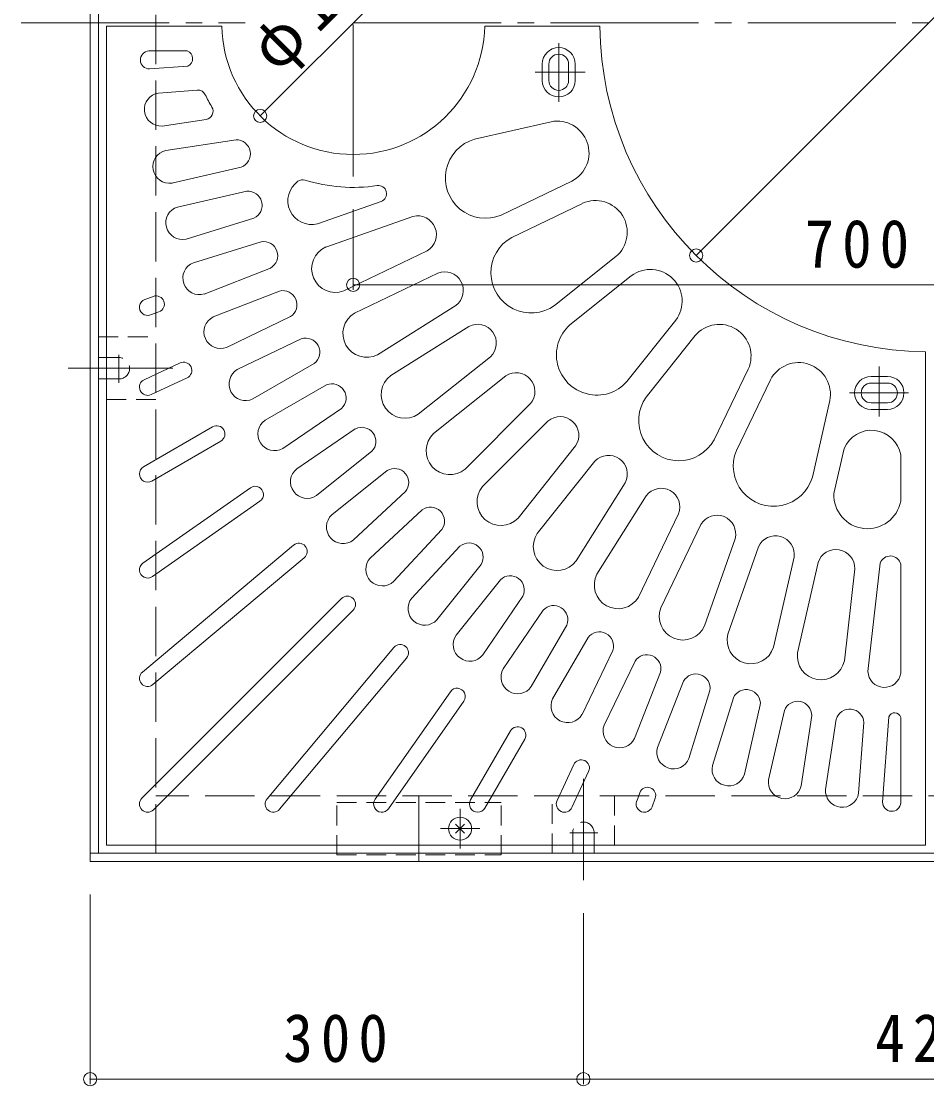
# Model space of a CAD drawing. Units: millimetres at full size, sheet at 1:10; details may follow other scales. Extents: x -1665 to 1823, y -1367 to 1080.
# Drawn here: x -1592 to -1042, y -108 to 540 of the extents above; entities that cross this region are included whole.
import ezdxf

# ---------------------------------------------------------------- set-up
doc = ezdxf.new("R2010")
doc.units = ezdxf.units.MM
doc.header["$LTSCALE"] = 10
doc.header["$PDMODE"] = 32
doc.header["$PDSIZE"] = 8
for name, pattern in [('CHAIN1', [8, 5, -1, 1, -1]), ('CHAIN2', [12, 9, -1, 1, -1]), ('DASHED1', [1.8, 1.2, -0.6]), ('DASHED3', [4, 3, -1])]:
    doc.linetypes.add(name, pattern=pattern)
for name, color, linetype, lineweight in [('0-0_通り芯', 3, 'Continuous', 9), ('0-1_躯体', 2, 'Continuous', 9), ('0-4_その他', 6, 'Continuous', 9)]:
    doc.layers.add(name, color=color, linetype=linetype, lineweight=lineweight)
doc.styles.add('ＭＳ ゴシック', font='')
doc.styles.get('ＭＳ ゴシック').set_extended_font_data('MS Gothic')

msp = doc.modelspace()

# ---------------------------------------------------------------- linework, layer by layer
at = {"layer": '0-0_通り芯', "linetype": 'CHAIN1'}
for p, q in [((-1390.57, 487.9), (-1390.57, 538.79)), ((-1265.57, 490.71), (-1265.57, 526.46)), ((-1279.84, 508.79), (-1249.56, 508.79)), ((-1390.57, 445.45), (-1390.57, 487.9)), ((-1070.57, 299.52), (-1070.57, 329.81)), ((-1088.66, 313.79), (-1052.91, 313.79))]:
    msp.add_line(p, q, dxfattribs=at)
at = {"layer": '0-0_通り芯'}
for p, q in [((-1540.57, 536.79), (-1470.54, 536.79)), ((-1540.57, 38.79), (-1540.57, 536.79)), ((-1310.59, 536.79), (-1240.56, 536.79)), ((-1514.84, 521.79), (-1491.5, 521.79)), ((-1514.43, 510.8), (-1491.16, 512.55)), ((-1275.57, 503.79), (-1275.57, 513.79)), ((-1271.57, 503.79), (-1271.57, 513.79)), ((-1259.57, 503.79), (-1259.57, 513.79)), ((-1255.57, 503.79), (-1255.57, 513.79)), ((-1509.04, 496.17), (-1485.41, 497.94)), ((-1506.78, 476.11), (-1480.05, 480.14)), ((-1316.75, 468.07), (-1270.23, 478.68)), ((-1504.54, 461.28), (-1461.85, 467.71)), ((-1500.79, 441.44), (-1458.7, 451.05)), ((-1300.6, 421.89), (-1257.6, 442.6)), ((-1497.45, 426.82), (-1455.36, 436.43)), ((-1412.25, 416.68), (-1373.65, 430.19)), ((-1294.09, 408.38), (-1251.1, 429.08)), ((-1407.29, 402.52), (-1354.23, 421.09)), ((-1492.22, 407.32), (-1450.97, 420.05)), ((-1487.8, 392.99), (-1446.55, 405.72)), ((-1396.24, 375.84), (-1345.59, 400.23)), ((-1268.07, 366.96), (-1230.75, 396.72)), ((-1481.13, 373.94), (-1440.94, 389.71)), ((-1389.73, 362.32), (-1339.08, 386.71)), ((-1258.71, 355.24), (-1221.41, 384.99)), ((-1475.66, 359.97), (-1435.46, 375.75)), ((-1517.28, 370.61), (-1512.12, 372.48)), ((-1513.86, 361.21), (-1508.7, 363.09)), ((-1375.76, 337.04), (-1328.16, 366.95)), ((-1467.58, 341.48), (-1428.68, 360.21)), ((-1224.13, 320.65), (-1194.37, 357.96)), ((-1367.78, 324.34), (-1320.18, 354.24)), ((-1461.07, 327.96), (-1422.17, 346.69)), ((-1212.4, 311.29), (-1182.64, 348.61)), ((-1042.57, 38.79), (-1042.57, 338.8)), ((-1517.68, 321.83), (-1495.84, 332.02)), ((-1451.64, 310.12), (-1414.25, 331.7)), ((-1351.06, 300.78), (-1307.11, 335.83)), ((-1341.71, 289.05), (-1297.76, 324.1)), ((-1170.98, 285.28), (-1150.28, 328.26)), ((-1075.57, 323.79), (-1065.57, 323.79)), ((-1513.45, 312.77), (-1491.61, 322.95)), ((-1444.14, 297.12), (-1406.75, 318.71)), ((-1157.47, 278.76), (-1136.76, 321.76)), ((-1075.57, 319.79), (-1065.57, 319.79)), ((-1433.4, 280.03), (-1397.72, 304.36)), ((-1322.46, 267.51), (-1282.71, 307.26)), ((-1111.3, 262.61), (-1100.68, 309.13)), ((-1075.57, 307.79), (-1065.57, 307.79)), ((-1075.57, 303.79), (-1065.57, 303.79)), ((-1518.07, 268.88), (-1476.08, 293.12)), ((-1424.95, 267.64), (-1389.28, 291.96)), ((-1311.85, 256.91), (-1272.1, 296.66)), ((-1513.07, 260.22), (-1471.08, 284.46)), ((-1290.31, 237.66), (-1255.26, 281.61)), ((-1098.21, 252.55), (-1091.96, 279.92)), ((-1412.96, 251.4), (-1379.2, 278.32)), ((-1278.59, 228.3), (-1243.54, 272.25)), ((-1057.57, 247.96), (-1057.57, 276.04)), ((-1403.61, 239.67), (-1369.85, 266.59)), ((-1255.03, 211.59), (-1225.12, 259.18)), ((-1518.43, 210.29), (-1453.01, 256.1)), ((-1390.44, 224.37), (-1358.79, 253.74)), ((-1512.7, 202.1), (-1447.28, 247.91)), ((-1242.33, 203.61), (-1212.42, 251.2)), ((-1380.24, 213.38), (-1348.59, 242.74)), ((-1217.04, 189.63), (-1192.65, 240.28)), ((-1203.53, 183.12), (-1179.14, 233.77)), ((-1365.96, 199.11), (-1336.6, 230.75)), ((-1518.78, 144.05), (-1426.8, 221.23)), ((-1354.99, 188.92), (-1325.62, 220.57)), ((-1176.84, 172.07), (-1158.27, 225.13)), ((-1162.68, 167.11), (-1144.11, 220.17)), ((-1134.92, 159.12), (-1122.41, 213.92)), ((-1512.35, 136.39), (-1420.38, 213.57)), ((-1339.69, 175.76), (-1312.77, 209.51)), ((-1120.3, 155.78), (-1107.79, 210.58)), ((-1077.46, 144.39), (-1070.04, 210.27)), ((-1057.57, 143.27), (-1057.57, 209.57)), ((-1091.82, 150.94), (-1085.52, 206.8)), ((-1327.96, 166.4), (-1301.04, 200.16)), ((-1519.1, 67.33), (-1397.66, 188.78)), ((-1311.72, 154.41), (-1287.4, 190.09)), ((-1512.03, 60.26), (-1390.59, 181.71)), ((-1299.33, 145.97), (-1275.01, 181.64)), ((-1282.24, 135.22), (-1260.65, 172.61)), ((-1269.25, 127.72), (-1247.66, 165.11)), ((-1442.97, 67.01), (-1365.79, 158.99)), ((-1251.4, 118.29), (-1232.67, 157.19)), ((-1435.31, 60.58), (-1358.13, 152.56)), ((-1237.89, 111.78), (-1219.16, 150.68)), ((-1219.39, 103.71), (-1203.62, 143.9)), ((-1205.42, 98.23), (-1189.65, 138.42)), ((-1377.26, 66.66), (-1331.45, 132.09)), ((-1186.37, 91.56), (-1173.65, 132.82)), ((-1369.07, 60.93), (-1323.26, 126.35)), ((-1172.04, 87.14), (-1159.31, 128.39)), ((-1152.54, 81.91), (-1142.94, 124)), ((-1137.92, 78.58), (-1128.31, 120.67)), ((-1118.09, 74.82), (-1111.65, 117.51)), ((-1068.56, 64.93), (-1064.68, 116.75)), ((-1103.25, 72.58), (-1096.82, 115.28)), ((-1083.2, 70.32), (-1079.97, 113.37)), ((-1057.57, 64.52), (-1057.57, 116.48)), ((-1319.14, 66.29), (-1294.9, 108.28)), ((-1310.48, 61.3), (-1286.24, 103.28)), ((-1266.6, 65.91), (-1256.41, 87.75)), ((-1257.53, 61.68), (-1247.35, 83.53)), ((-1218.15, 65.5), (-1216.28, 70.66)), ((-1208.76, 62.08), (-1206.88, 67.24)), ((-1540.57, 38.79), (-1042.57, 38.79))]:
    msp.add_line(p, q, dxfattribs=at)
for centre, radius, start, end in [((-1390.57, 538.79), 80, 181.43251, 358.56749), ((-1040.57, 538.79), 200, 180.57295, 269.42705), ((-1514.53, 516.3), 5.5, 93.22765, 271.06335), ((-1493.22, 517.1), 5, 294.43808, 69.84566), ((-1265.57, 513.79), 10, 0, 180), ((-1265.57, 513.79), 6, 0, 180), ((-1265.57, 503.79), 10, 180, 0), ((-1265.57, 503.79), 6, 180, 0), ((-1507.51, 486.18), 10.1, 98.70032, 274.17763), ((-1485.03, 492.95), 5, 25.8871, 94.28484), ((-1390.57, 538.79), 100, 205.88728, 210.76643), ((-1480.79, 485.08), 5, 278.57091, 30.76463), ((-1266.44, 459.76), 19.3, 297.25839, 101.33575), ((-1461.69, 459.11), 8.6, 290.39798, 91.04739), ((-1310.05, 444.5), 24.5, 105.87688, 292.67879), ((-1502.27, 451.43), 10.1, 102.98604, 278.46335), ((-1415.85, 430.68), 14.45, 125.24261, 284.44365), ((-1421.31, 438.39), 5, 72.97638, 125.24365), ((-1390.57, 538.79), 100, 252.97762, 278.36304), ((-1454.56, 427.86), 8.6, 294.6837, 95.33311), ((-1375.3, 434.91), 5, 289.28603, 98.36176), ((-1243.19, 411.48), 19.3, 310.11554, 114.1929), ((-1494.45, 417.17), 10.1, 107.27176, 282.74907), ((-1351.36, 410.06), 11.4, 300.39159, 104.60925), ((-1282.31, 386.9), 24.5, 118.73402, 305.53593), ((-1445.11, 397.24), 8.6, 298.96941, 99.61882), ((-1401.39, 389.34), 14.45, 114.13086, 290.87222), ((-1484.09, 383.6), 10.1, 111.55746, 287.03477), ((-1209.78, 369.58), 19.3, 322.97269, 127.05005), ((-1334.99, 376.07), 11.4, 306.82016, 111.03783), ((-1433.4, 367.4), 8.6, 303.25513, 103.90454), ((-1515.57, 365.91), 5, 109.99985, 290.00081), ((-1510.41, 367.78), 5, 290.00081, 109.99985), ((-1471.25, 350.88), 10.1, 115.84319, 291.3205), ((-1382.38, 349.88), 14.45, 120.55943, 297.3008), ((-1314.92, 344.13), 11.4, 313.24873, 117.4664), ((-1242.45, 336.92), 24.5, 131.59117, 318.39308), ((-1167.88, 336.17), 19.3, 335.80695, 139.88431), ((-1419.49, 338.52), 8.6, 307.54083, 108.19025), ((-1493.72, 327.48), 5, 295.00078, 115.00078), ((-1119.6, 312.92), 19.3, 348.66425, 152.74161), ((-1456, 319.22), 10.1, 120.12889, 295.6062), ((-1359.08, 312.8), 14.45, 126.98801, 303.72937), ((-1291.4, 314.64), 11.4, 319.67731, 123.89497), ((-1075.57, 313.79), 10, 90, 270), ((-1065.57, 313.79), 10, 270, 90), ((-1515.57, 317.3), 5, 115.00078, 295.00078), ((-1403.46, 310.76), 8.6, 311.82655, 112.47597), ((-1075.57, 313.79), 6, 90, 270), ((-1065.57, 313.79), 6, 270, 90), ((-1192.46, 297.05), 24.5, 144.46439, 331.2663), ((-1264.73, 287.96), 11.4, 326.10472, 130.32239), ((-1473.58, 288.79), 5, 300.00122, 119.99876), ((-1438.43, 288.79), 10.1, 124.41461, 299.89192), ((-1385.4, 284.28), 8.6, 316.11226, 116.76167), ((-1331.78, 278.55), 14.45, 133.41658, 310.15794), ((-1075.32, 273.06), 18, 9.53828, 157.60846), ((-1134.86, 269.32), 24.5, 157.32121, 344.12312), ((-1235.23, 264.44), 11.4, 332.53371, 136.75137), ((-1515.57, 264.55), 5, 120.00018, 300.00122), ((-1418.63, 259.76), 10.1, 128.70032, 304.17763), ((-1365.42, 259.22), 8.6, 320.39798, 121.04739), ((-1450.14, 252.01), 5, 305.0004, 125.00108), ((-1300.81, 247.59), 14.45, 139.84167, 316.58304), ((-1203.29, 244.37), 11.4, 338.96284, 143.18051), ((-1077.73, 251.69), 20.5, 177.59737, 349.54082), ((-1396.72, 232.28), 10.1, 132.98604, 308.46335), ((-1343.61, 235.73), 8.6, 324.68369, 125.3331), ((-1169.3, 228), 11.4, 345.39037, 149.60803), ((-1266.57, 220.28), 14.45, 146.27039, 323.01175), ((-1133.7, 215.54), 11.4, 351.8197, 156.03737), ((-1423.59, 217.4), 5, 310.00148, 129.9993), ((-1320.14, 213.95), 8.6, 328.95361, 129.60303), ((-1096.92, 207.15), 11.4, 358.24789, 162.46556), ((-1063.9, 208.12), 6.5, 12.91441, 160.64246), ((-1515.57, 206.2), 5, 124.99969, 305.00015), ((-1372.82, 206.52), 10.1, 137.27174, 312.74905), ((-1295.08, 193.96), 8.6, 333.23898, 133.8884), ((-1229.48, 196.98), 14.45, 152.69882, 329.44019), ((-1394.12, 185.24), 5, 315, 135), ((-1347.08, 182.64), 10.1, 141.53671, 317.01402), ((-1268.6, 175.9), 8.6, 337.52435, 138.17377), ((-1190.03, 177.97), 14.45, 159.12807, 335.86943), ((-1240.84, 159.87), 8.6, 341.8093, 142.45871), ((-1319.61, 160.73), 10.1, 145.82178, 321.29909), ((-1148.69, 163.51), 14.45, 165.55611, 342.29747), ((-1361.96, 155.77), 5, 320.0007, 139.99852), ((-1105.99, 153.76), 14.45, 171.98492, 348.72629), ((-1211.96, 145.96), 8.6, 346.09579, 146.74521), ((-1515.57, 140.22), 5, 130.00148, 309.9993), ((-1290.57, 140.93), 10.1, 150.10834, 325.58565), ((-1182.13, 134.25), 8.6, 350.38066, 151.03008), ((-1067.46, 144.71), 10, 181.84271, 351.73882), ((-1327.36, 129.22), 5, 324.99892, 144.9996), ((-1151.5, 124.8), 8.6, 354.66684, 155.31625), ((-1260.14, 123.36), 10.1, 154.39337, 329.87068), ((-1120.25, 117.67), 8.6, 358.95305, 159.60246), ((-1088.56, 112.89), 8.6, 3.23833, 163.88774), ((-1061.16, 115.6), 3.7, 13.90041, 161.81981), ((-1290.57, 105.78), 5, 330.00124, 149.99878), ((-1228.48, 108.11), 10.1, 158.67944, 334.15675), ((-1195.77, 95.27), 10.1, 162.96523, 338.44254), ((-1251.88, 85.64), 5, 334.99922, 154.99922), ((-1162.19, 84.91), 10.1, 167.25143, 342.72874), ((-1127.93, 77.09), 10.1, 171.53619, 347.0135), ((-1211.58, 68.95), 5, 340.00015, 159.99919), ((-1093.18, 71.85), 10.1, 175.82237, 351.29968), ((-1515.57, 63.79), 5, 135.00201, 315.00201), ((-1439.14, 63.79), 5, 140.0007, 319.99852), ((-1373.17, 63.79), 5, 144.99985, 325.00031), ((-1314.81, 63.79), 5, 149.99878, 329.99982), ((-1262.06, 63.79), 5, 154.99922, 334.99922), ((-1213.46, 63.79), 5, 159.99919, 340.00015), ((-1063.06, 64.83), 5.5, 178.93665, 356.77235)]:
    msp.add_arc(centre, radius, start, end, dxfattribs=at)
at = {"layer": '0-1_躯体'}
for p, q in [((-1550.57, 28.79), (-1550.57, 1048.79)), ((-1545.57, 33.79), (-1545.57, 1043.79)), ((-1350.57, 28.79), (-1350.57, 68.79)), ((-1328.28, 51.51), (-1322.85, 46.08)), ((-1322.85, 51.51), (-1328.28, 46.08)), ((-530.57, 33.79), (-1550.57, 33.79)), ((-530.57, 28.79), (-1550.57, 28.79))]:
    msp.add_line(p, q, dxfattribs=at)
at = {"layer": '0-1_躯体', "linetype": 'DASHED3'}
for p, q in [((-1510.57, 33.79), (-1510.57, 1043.79)), ((-570.57, 68.79), (-1510.57, 68.79))]:
    msp.add_line(p, q, dxfattribs=at)
at = {"layer": '0-1_躯体', "linetype": 'CHAIN2'}
for p, q in [((-1592.46, 538.79), (-1456.22, 538.79)), ((-1390.57, 538.79), (-494.21, 538.79)), ((-1533.07, 319.99), (-1533.07, 336.94)), ((-1563.98, 328.79), (-1500.35, 328.79)), ((-1250.57, 17.42), (-1250.57, 79.02)), ((-1241.76, 46.29), (-1258.72, 46.29))]:
    msp.add_line(p, q, dxfattribs=at)
at = {"layer": '0-1_躯体', "linetype": 'DASHED1'}
for p, q in [((-1545.57, 347.87), (-1510.57, 347.87)), ((-1533.07, 335.29), (-1545.57, 335.29)), ((-1533.07, 322.29), (-1545.57, 322.29)), ((-1400.57, 64.79), (-1300.57, 64.79)), ((-1400.57, 32.79), (-1400.57, 64.79)), ((-1300.57, 32.79), (-1300.57, 64.79)), ((-1269.64, 33.79), (-1269.64, 68.79)), ((-1231.64, 68.79), (-1231.64, 33.79)), ((-1257.07, 46.29), (-1257.07, 33.79)), ((-1244.07, 46.29), (-1244.07, 33.79)), ((-1400.57, 32.79), (-1300.57, 32.79)), ((-1231.64, 33.79), (-1269.64, 33.79))]:
    msp.add_line(p, q, dxfattribs=at)
at = {"layer": '0-1_躯体', "linetype": 'CHAIN1'}
for p, q in [((-1325.57, 60.79), (-1325.57, 36.79)), ((-1337.57, 48.79), (-1313.57, 48.79))]:
    msp.add_line(p, q, dxfattribs=at)
at = {"layer": '0-1_躯体', "linetype": 'DASHED1'}
msp.add_lwpolyline([(-1510.57, 309.87), (-1545.57, 309.87), (-1545.57, 347.87)], dxfattribs=at)
at = {"layer": '0-1_躯体'}
msp.add_circle((-1325.57, 48.79), 7, dxfattribs=at)
at = {"layer": '0-1_躯体', "linetype": 'DASHED1'}
for centre, start, end in [((-1533.07, 328.79), 270, 90), ((-1250.57, 46.29), 0, 180)]:
    msp.add_arc(centre, 6.5, start, end, dxfattribs=at)
at = {"layer": '0-4_その他', "color": 7}
for p, q in [((-1181.99, 397.37), (-899.15, 680.22)), ((-1447.14, 482.23), (-1334, 595.36)), ((-1390.57, 376.48), (-1390.57, 425.45)), ((-1390.57, 379.48), (-690.57, 379.48)), ((-1550.57, -106.53), (-1550.57, 8.79)), ((-1250.57, -106.53), (-1250.57, -2.58)), ((-1550.57, -103.53), (-1250.57, -103.53)), ((-1250.57, -103.53), (-830.57, -103.53))]:
    msp.add_line(p, q, dxfattribs=at)
for p in [(-1447.14, 482.23), (-1181.99, 397.37), (-1390.57, 379.48), (-1550.57, -103.53), (-1250.57, -103.53)]:
    msp.add_point(p, dxfattribs=at)

# ---------------------------------------------------------------- texts
at = {"layer": '0-4_その他', "color": 2, "insert": (-1431.05, 501.67), "char_height": 29.33, "attachment_point": 7, "rotation": 45, "style": 'ＭＳ ゴシック'}
msp.add_mtext('\\T1.21;\\W0.95;φ160', dxfattribs=at)
at = {"layer": '0-4_その他', "color": 2, "char_height": 29.33, "attachment_point": 7, "style": 'ＭＳ ゴシック'}
for s, insert in [('\\T1.27;\\W0.9;700', (-1115.99, 389.48)), ('\\T1.27;\\W0.9;300', (-1433.07, -93.53)), ('\\T1.27;\\W0.9;420', (-1073.07, -93.53))]:
    msp.add_mtext(s, dxfattribs=dict(at, insert=insert))

doc.saveas('drawing.dxf')
